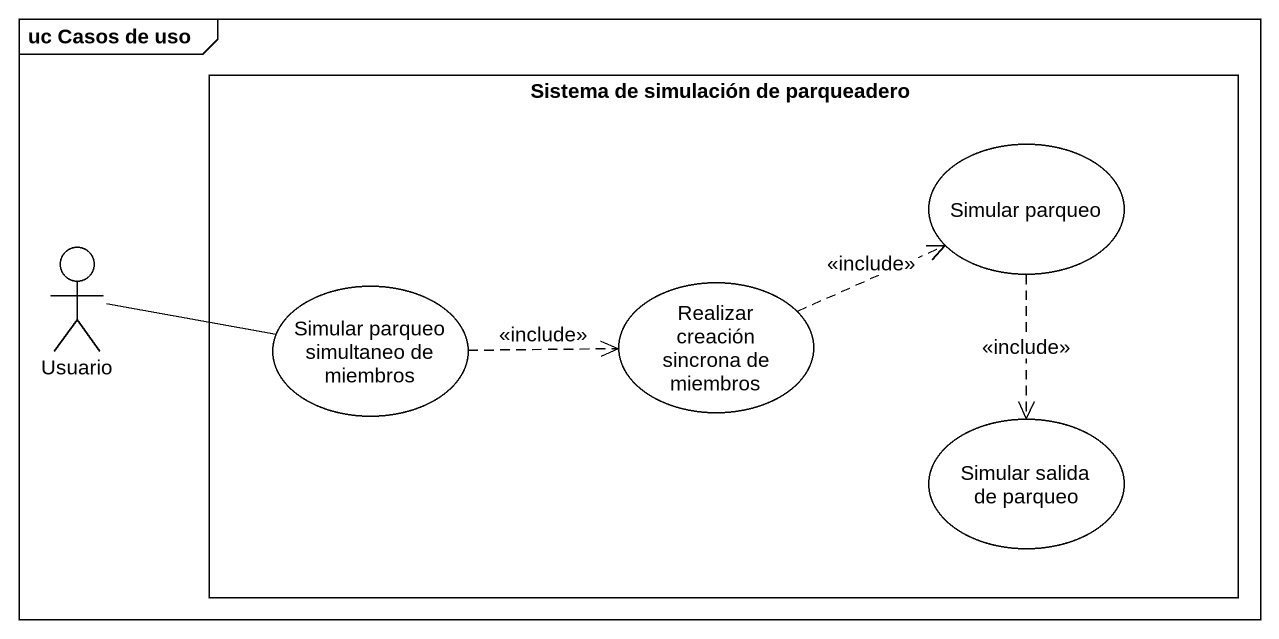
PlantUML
@startuml
mainframe uc Casos de uso
rectangle "Sistema de simulación de parqueadero" as Sistema_de_simulación_de {
  usecase "Simular parqueo" as Simular_parqueo
  usecase "Simular parqueo simultaneo de miembros" as Simular_parqueo_simultaneo
  usecase "Realizar creación sincrona de miembros" as Realizar_creación_sincrona
  usecase "Simular salida de parqueo" as Simular_salida_de_parqueo
}
actor Usuario
Simular_parqueo ..> Simular_salida_de_parqueo : <<include>>
Usuario -right- Simular_parqueo_simultaneo
Simular_parqueo_simultaneo .right.> Realizar_creación_sincrona : <<include>>
Realizar_creación_sincrona .right.> Simular_parqueo : <<include>>
@enduml
